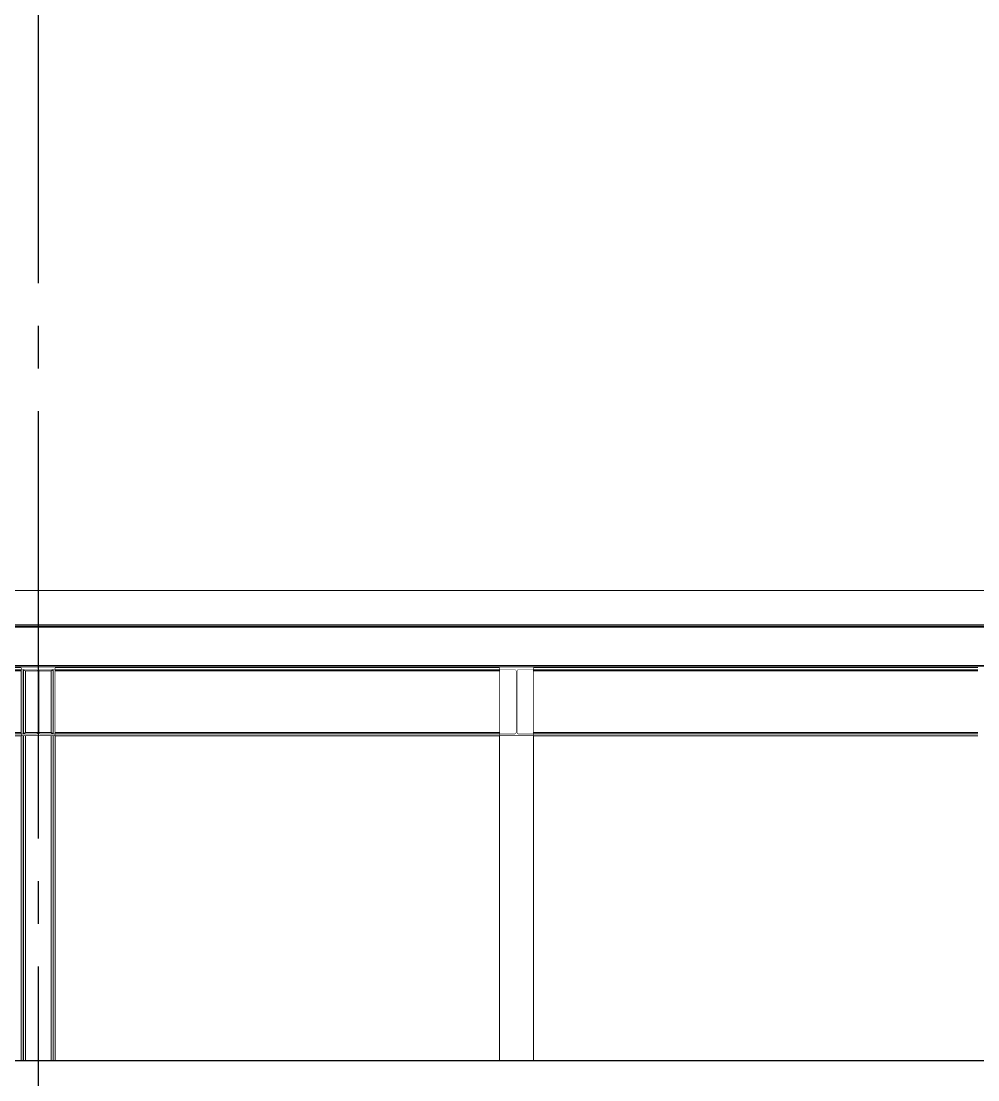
# Model space of a CAD drawing. Extents: x -3080 to 28500, y -1326 to 31609.
# Drawn here: x 16790 to 17350, y 27365 to 27984 of the extents above; entities that cross this region are included whole.
import ezdxf
from ezdxf.xclip import XClip

# ---------------------------------------------------------------- set-up
doc = ezdxf.new("R2010")
doc.units = 0
doc.header["$LTSCALE"] = 100
doc.header["$XCLIPFRAME"] = 2
doc.linetypes.add('188K-SM-07-F10-MECH-CR PIPE-Y2257103$0$X-S-FAB_SL ALL$0$COL-CEN-LIN', pattern=[3.25, 2.5, -0.25, 0.25, -0.25])
doc.linetypes.add('188K-SM-07-F10-MECH-CR PIPE-Y2257103$0$X-S-FAB_SL ALL$0$Wipeout_Contour', pattern=[1, 0, -1])
for name, color, linetype in [('0-xref', 8, 'Continuous'), ('188K-SM-07-F10-MECH-CR PIPE-Y2257103$0$X-S-FAB_SL ALL$0$ASP_1', 1, 'Continuous'), ('188K-SM-07-F10-MECH-CR PIPE-Y2257103$0$X-S-FAB_SL ALL$0$CCL', 15, '188K-SM-07-F10-MECH-CR PIPE-Y2257103$0$X-S-FAB_SL ALL$0$COL-CEN-LIN'), ('188K-SM-07-F10-MECH-CR PIPE-Y2257103$0$X-S-FAB_SL ALL$0$Hattch', 7, 'Continuous'), ('188K-SM-07-F10-MECH-CR PIPE-Y2257103$0$X-S-FAB_SL ALL$0$S-BEAM', 7, 'Continuous'), ('188K-SM-07-F10-MECH-CR PIPE-Y2257103$0$X-S-FAB_SL ALL$0$S-COL', 7, 'Continuous'), ('188K-SM-07-F10-MECH-CR PIPE-Y2257103$0$X-S-FAB_SL ALL$0$S-SLAB', 7, 'Continuous')]:
    doc.layers.add(name, color=color, linetype=linetype)

# ---------------------------------------------------------------- blocks, each defined once
blk = doc.blocks.new('188K-SM-07-F10-MECH-CR PIPE-Y2257103$0$X-S-FAB_SL ALL$0$剖面元素_242_3', base_point=(23061.26, -8263.06))
at = {"layer": '188K-SM-07-F10-MECH-CR PIPE-Y2257103$0$X-S-FAB_SL ALL$0$S-SLAB', "color": 15, "lineweight": 0}
for p, q in [((40656.26, -6943.06), (24906.26, -6943.06)), ((40656.26, -6963.06), (24906.26, -6963.06))]:
    blk.add_line(p, q, dxfattribs=at)
blk = doc.blocks.new('188K-SM-07-F10-MECH-CR PIPE-Y2257103$0$X-S-FAB_SL ALL$0$剖面元素_1316_3', base_point=(23061.26, -8263.06))
at = {"layer": '188K-SM-07-F10-MECH-CR PIPE-Y2257103$0$X-S-FAB_SL ALL$0$S-BEAM', "color": 2, "lineweight": 0}
for p, q in [((39851.26, -6988.06), (39851.26, -6989.36)), ((39871.26, -6988.06), (39851.26, -6988.06)), ((39871.26, -6988.06), (39871.26, -6989.36)), ((39851.26, -7026.76), (39851.26, -7028.06)), ((39871.26, -7028.06), (39851.26, -7028.06)), ((39871.26, -7026.76), (39871.26, -7028.06))]:
    blk.add_line(p, q, dxfattribs=at)
at = {"layer": '188K-SM-07-F10-MECH-CR PIPE-Y2257103$0$X-S-FAB_SL ALL$0$S-BEAM', "color": 2, "lineweight": 0, "flags": 128}
for points in [[(39860.69, -6989.54), (39860.26, -6989.36), (39851.26, -6989.36)], [(39860.69, -6989.54), (39860.86, -6989.96), (39860.86, -7026.16), (39860.69, -7026.59)], [(39861.84, -6989.54), (39861.66, -6989.96), (39861.66, -7026.16), (39861.84, -7026.59)], [(39871.26, -6989.36), (39862.26, -6989.36), (39861.84, -6989.54)], [(39860.69, -7026.59), (39860.26, -7026.76), (39851.26, -7026.76)], [(39861.84, -7026.59), (39862.26, -7026.76), (39871.26, -7026.76)]]:
    blk.add_lwpolyline(points, dxfattribs=at)
blk = doc.blocks.new('188K-SM-07-F10-MECH-CR PIPE-Y2257103$0$X-S-FAB_SL ALL$0$剖面元素_1317_3', base_point=(23061.26, -8263.06))
at = {"layer": '188K-SM-07-F10-MECH-CR PIPE-Y2257103$0$X-S-FAB_SL ALL$0$S-BEAM', "color": 2, "lineweight": 0}
for p, q in [((40131.26, -6988.06), (40131.26, -6989.36)), ((40151.26, -6988.06), (40131.26, -6988.06)), ((40151.26, -6988.06), (40151.26, -6989.36)), ((40131.26, -7026.76), (40131.26, -7028.06)), ((40151.26, -7028.06), (40131.26, -7028.06)), ((40151.26, -7026.76), (40151.26, -7028.06))]:
    blk.add_line(p, q, dxfattribs=at)
at = {"layer": '188K-SM-07-F10-MECH-CR PIPE-Y2257103$0$X-S-FAB_SL ALL$0$S-BEAM', "color": 2, "lineweight": 0, "flags": 128}
for points in [[(40140.69, -6989.54), (40140.26, -6989.36), (40131.26, -6989.36)], [(40140.69, -6989.54), (40140.86, -6989.96), (40140.86, -7026.16), (40140.69, -7026.59)], [(40141.84, -6989.54), (40141.66, -6989.96), (40141.66, -7026.16), (40141.84, -7026.59)], [(40151.26, -6989.36), (40142.26, -6989.36), (40141.84, -6989.54)], [(40140.69, -7026.59), (40140.26, -7026.76), (40131.26, -7026.76)], [(40141.84, -7026.59), (40142.26, -7026.76), (40151.26, -7026.76)]]:
    blk.add_lwpolyline(points, dxfattribs=at)
blk = doc.blocks.new('188K-SM-07-F10-MECH-CR PIPE-Y2257103$0$X-S-FAB_SL ALL$0$剖面元素_2105_3', base_point=(23061.26, -8263.06))
at = {"color": 254, "linetype": '188K-SM-07-F10-MECH-CR PIPE-Y2257103$0$X-S-FAB_SL ALL$0$Wipeout_Contour', "lineweight": 0, "ltscale": 161853.481446}
blk.add_wipeout([(39852.46, -6989.36), (39851.26, -6989.36), (39851.26, -7026.76), (39852.46, -7026.76)], dxfattribs=at).dxf.layer = '188K-SM-07-F10-MECH-CR PIPE-Y2257103$0$X-S-FAB_SL ALL$0$Hattch'
at = {"color": 254, "linetype": '188K-SM-07-F10-MECH-CR PIPE-Y2257103$0$X-S-FAB_SL ALL$0$Wipeout_Contour', "lineweight": 0, "ltscale": 162008.228143}
blk.add_wipeout([(39870.06, -7218.06), (39871.26, -7218.06), (39871.26, -7028.06), (39870.06, -7028.06)], dxfattribs=at).dxf.layer = '188K-SM-07-F10-MECH-CR PIPE-Y2257103$0$X-S-FAB_SL ALL$0$Hattch'
at = {"color": 254, "linetype": '188K-SM-07-F10-MECH-CR PIPE-Y2257103$0$X-S-FAB_SL ALL$0$Wipeout_Contour', "lineweight": 0, "ltscale": 161927.545504}
blk.add_wipeout([(39871.26, -6989.36), (39870.06, -6989.36), (39870.06, -7026.76), (39871.26, -7026.76)], dxfattribs=at).dxf.layer = '188K-SM-07-F10-MECH-CR PIPE-Y2257103$0$X-S-FAB_SL ALL$0$Hattch'
at = {"color": 254, "linetype": '188K-SM-07-F10-MECH-CR PIPE-Y2257103$0$X-S-FAB_SL ALL$0$Wipeout_Contour', "lineweight": 0, "ltscale": 161934.200976}
blk.add_wipeout([(39851.26, -7218.06), (39852.46, -7218.06), (39852.46, -7028.06), (39851.26, -7028.06)], dxfattribs=at).dxf.layer = '188K-SM-07-F10-MECH-CR PIPE-Y2257103$0$X-S-FAB_SL ALL$0$Hattch'
at = {"color": 254, "linetype": '188K-SM-07-F10-MECH-CR PIPE-Y2257103$0$X-S-FAB_SL ALL$0$Wipeout_Contour', "lineweight": 0, "ltscale": 162005.522648}
blk.add_wipeout([(39869.89, -7218.06), (39870.06, -7218.06), (39870.06, -7028.06), (39869.89, -7028.06)], dxfattribs=at).dxf.layer = '188K-SM-07-F10-MECH-CR PIPE-Y2257103$0$X-S-FAB_SL ALL$0$Hattch'
at = {"color": 254, "linetype": '188K-SM-07-F10-MECH-CR PIPE-Y2257103$0$X-S-FAB_SL ALL$0$Wipeout_Contour', "lineweight": 0, "ltscale": 161924.838661}
blk.add_wipeout([(39870.06, -6989.36), (39869.89, -6989.36), (39869.89, -7026.76), (39870.06, -7026.76)], dxfattribs=at).dxf.layer = '188K-SM-07-F10-MECH-CR PIPE-Y2257103$0$X-S-FAB_SL ALL$0$Hattch'
at = {"color": 254, "linetype": '188K-SM-07-F10-MECH-CR PIPE-Y2257103$0$X-S-FAB_SL ALL$0$Wipeout_Contour', "lineweight": 0, "ltscale": 323847.222081}
blk.add_wipeout([(39869.41, -7026.58), (39869.42, -7026.59), (39869.84, -7026.76), (39869.89, -7026.76), (39869.89, -6989.36), (39869.84, -6989.36), (39869.42, -6989.54), (39869.41, -6989.54)], dxfattribs=at).dxf.layer = '188K-SM-07-F10-MECH-CR PIPE-Y2257103$0$X-S-FAB_SL ALL$0$Hattch'
at = {"color": 254, "linetype": '188K-SM-07-F10-MECH-CR PIPE-Y2257103$0$X-S-FAB_SL ALL$0$Wipeout_Contour', "lineweight": 0, "ltscale": 162004.242918}
blk.add_wipeout([(39869.41, -7218.06), (39869.89, -7218.06), (39869.89, -7028.06), (39869.41, -7028.06)], dxfattribs=at).dxf.layer = '188K-SM-07-F10-MECH-CR PIPE-Y2257103$0$X-S-FAB_SL ALL$0$Hattch'
at = {"color": 254, "linetype": '188K-SM-07-F10-MECH-CR PIPE-Y2257103$0$X-S-FAB_SL ALL$0$Wipeout_Contour', "lineweight": 0, "ltscale": 161921.339931}
blk.add_wipeout([(39868.76, -7026.16), (39869.41, -7026.58), (39869.41, -6989.54), (39868.76, -6989.96)], dxfattribs=at).dxf.layer = '188K-SM-07-F10-MECH-CR PIPE-Y2257103$0$X-S-FAB_SL ALL$0$Hattch'
at = {"color": 254, "linetype": '188K-SM-07-F10-MECH-CR PIPE-Y2257103$0$X-S-FAB_SL ALL$0$Wipeout_Contour', "lineweight": 0, "ltscale": 162002.026353}
blk.add_wipeout([(39868.76, -7218.06), (39869.41, -7218.06), (39869.41, -7028.06), (39868.76, -7028.06)], dxfattribs=at).dxf.layer = '188K-SM-07-F10-MECH-CR PIPE-Y2257103$0$X-S-FAB_SL ALL$0$Hattch'
at = {"color": 254, "linetype": '188K-SM-07-F10-MECH-CR PIPE-Y2257103$0$X-S-FAB_SL ALL$0$Wipeout_Contour', "lineweight": 0, "ltscale": 161971.214561}
blk.add_wipeout([(39853.76, -7028.06), (39853.76, -7218.06), (39868.76, -7218.06), (39868.76, -7028.06)], dxfattribs=at).dxf.layer = '188K-SM-07-F10-MECH-CR PIPE-Y2257103$0$X-S-FAB_SL ALL$0$Hattch'
at = {"color": 254, "linetype": '188K-SM-07-F10-MECH-CR PIPE-Y2257103$0$X-S-FAB_SL ALL$0$Wipeout_Contour', "lineweight": 0, "ltscale": 161874.951015}
blk.add_wipeout([(39853.76, -6989.96), (39853.76, -7026.16), (39860.86, -7026.16), (39860.86, -6989.96)], dxfattribs=at).dxf.layer = '188K-SM-07-F10-MECH-CR PIPE-Y2257103$0$X-S-FAB_SL ALL$0$Hattch'
at = {"color": 254, "linetype": '188K-SM-07-F10-MECH-CR PIPE-Y2257103$0$X-S-FAB_SL ALL$0$Wipeout_Contour', "lineweight": 0, "ltscale": 161859.685543}
blk.add_wipeout([(39853.11, -7026.58), (39853.76, -7026.16), (39853.76, -6989.96), (39853.11, -6989.54)], dxfattribs=at).dxf.layer = '188K-SM-07-F10-MECH-CR PIPE-Y2257103$0$X-S-FAB_SL ALL$0$Hattch'
at = {"color": 254, "linetype": '188K-SM-07-F10-MECH-CR PIPE-Y2257103$0$X-S-FAB_SL ALL$0$Wipeout_Contour', "lineweight": 0, "ltscale": 161906.073676}
blk.add_wipeout([(39861.66, -6989.96), (39861.66, -7026.16), (39868.76, -7026.16), (39868.76, -6989.96)], dxfattribs=at).dxf.layer = '188K-SM-07-F10-MECH-CR PIPE-Y2257103$0$X-S-FAB_SL ALL$0$Hattch'
at = {"layer": '188K-SM-07-F10-MECH-CR PIPE-Y2257103$0$X-S-FAB_SL ALL$0$S-COL', "color": 8, "lineweight": 0}
for p, q in [((39868.76, -7026.16), (39868.76, -6989.96)), ((39870.06, -7026.76), (39870.06, -6989.36)), ((39871.26, -7026.76), (39871.26, -6989.36)), ((39868.76, -7218.06), (39868.76, -7028.06)), ((39870.06, -7218.06), (39870.06, -7028.06)), ((39871.26, -7218.06), (39871.26, -7028.06))]:
    blk.add_line(p, q, dxfattribs=at)
at = {"color": 254, "linetype": '188K-SM-07-F10-MECH-CR PIPE-Y2257103$0$X-S-FAB_SL ALL$0$Wipeout_Contour', "lineweight": 0, "ltscale": 161940.40267}
blk.add_wipeout([(39853.11, -7218.06), (39853.76, -7218.06), (39853.76, -7028.06), (39853.11, -7028.06)], dxfattribs=at).dxf.layer = '188K-SM-07-F10-MECH-CR PIPE-Y2257103$0$X-S-FAB_SL ALL$0$Hattch'
at = {"color": 254, "linetype": '188K-SM-07-F10-MECH-CR PIPE-Y2257103$0$X-S-FAB_SL ALL$0$Wipeout_Contour', "lineweight": 0, "ltscale": 161938.186139}
blk.add_wipeout([(39852.64, -7218.06), (39853.11, -7218.06), (39853.11, -7028.06), (39852.64, -7028.06)], dxfattribs=at).dxf.layer = '188K-SM-07-F10-MECH-CR PIPE-Y2257103$0$X-S-FAB_SL ALL$0$Hattch'
at = {"color": 254, "linetype": '188K-SM-07-F10-MECH-CR PIPE-Y2257103$0$X-S-FAB_SL ALL$0$Wipeout_Contour', "lineweight": 0, "ltscale": 323714.832515}
blk.add_wipeout([(39852.64, -6989.36), (39852.64, -7026.76), (39852.69, -7026.76), (39853.11, -7026.59), (39853.11, -7026.58), (39853.11, -6989.54), (39853.11, -6989.54), (39852.69, -6989.36)], dxfattribs=at).dxf.layer = '188K-SM-07-F10-MECH-CR PIPE-Y2257103$0$X-S-FAB_SL ALL$0$Hattch'
at = {"color": 254, "linetype": '188K-SM-07-F10-MECH-CR PIPE-Y2257103$0$X-S-FAB_SL ALL$0$Wipeout_Contour', "lineweight": 0, "ltscale": 161856.188243}
blk.add_wipeout([(39852.46, -6989.36), (39852.46, -7026.76), (39852.64, -7026.76), (39852.64, -6989.36)], dxfattribs=at).dxf.layer = '188K-SM-07-F10-MECH-CR PIPE-Y2257103$0$X-S-FAB_SL ALL$0$Hattch'
at = {"color": 254, "linetype": '188K-SM-07-F10-MECH-CR PIPE-Y2257103$0$X-S-FAB_SL ALL$0$Wipeout_Contour', "lineweight": 0, "ltscale": 161936.906423}
blk.add_wipeout([(39852.46, -7218.06), (39852.64, -7218.06), (39852.64, -7028.06), (39852.46, -7028.06)], dxfattribs=at).dxf.layer = '188K-SM-07-F10-MECH-CR PIPE-Y2257103$0$X-S-FAB_SL ALL$0$Hattch'
at = {"layer": '188K-SM-07-F10-MECH-CR PIPE-Y2257103$0$X-S-FAB_SL ALL$0$S-COL', "color": 8, "lineweight": 0}
for p, q in [((39851.26, -7026.76), (39851.26, -6989.36)), ((39852.46, -7026.76), (39852.46, -6989.36)), ((39853.76, -7026.16), (39853.76, -6989.96)), ((39851.26, -7218.06), (39851.26, -7028.06)), ((39852.46, -7218.06), (39852.46, -7028.06)), ((39853.76, -7218.06), (39853.76, -7028.06))]:
    blk.add_line(p, q, dxfattribs=at)
blk = doc.blocks.new('188K-SM-07-F10-MECH-CR PIPE-Y2257103$0$X-S-FAB_SL ALL$0$剖面元素_2106_3', base_point=(23061.26, -8263.06))
at = {"color": 254, "linetype": '188K-SM-07-F10-MECH-CR PIPE-Y2257103$0$X-S-FAB_SL ALL$0$Wipeout_Contour', "lineweight": 0, "ltscale": 325962.015398}
blk.add_wipeout([(40140.26, -6989.36), (40131.26, -6989.36), (40131.26, -7026.76), (40140.26, -7026.76), (40140.69, -7026.59), (40140.86, -7026.16), (40140.86, -6989.96), (40140.69, -6989.54)], dxfattribs=at).dxf.layer = '188K-SM-07-F10-MECH-CR PIPE-Y2257103$0$X-S-FAB_SL ALL$0$Hattch'
at = {"color": 254, "linetype": '188K-SM-07-F10-MECH-CR PIPE-Y2257103$0$X-S-FAB_SL ALL$0$Wipeout_Contour', "lineweight": 0, "ltscale": 163073.865956}
blk.add_wipeout([(40151.26, -7028.06), (40131.26, -7028.06), (40131.26, -7218.06), (40151.26, -7218.06)], dxfattribs=at).dxf.layer = '188K-SM-07-F10-MECH-CR PIPE-Y2257103$0$X-S-FAB_SL ALL$0$Hattch'
at = {"layer": '188K-SM-07-F10-MECH-CR PIPE-Y2257103$0$X-S-FAB_SL ALL$0$S-COL', "color": 8, "lineweight": 0}
for p, q in [((40131.26, -7026.76), (40131.26, -6989.36)), ((40131.26, -7218.06), (40131.26, -7028.06))]:
    blk.add_line(p, q, dxfattribs=at)
at = {"color": 254, "linetype": '188K-SM-07-F10-MECH-CR PIPE-Y2257103$0$X-S-FAB_SL ALL$0$Wipeout_Contour', "lineweight": 0, "ltscale": 326012.826561}
blk.add_wipeout([(40141.84, -6989.54), (40141.66, -6989.96), (40141.66, -7026.16), (40141.84, -7026.59), (40142.26, -7026.76), (40151.26, -7026.76), (40151.26, -6989.36), (40142.26, -6989.36)], dxfattribs=at).dxf.layer = '188K-SM-07-F10-MECH-CR PIPE-Y2257103$0$X-S-FAB_SL ALL$0$Hattch'
at = {"layer": '188K-SM-07-F10-MECH-CR PIPE-Y2257103$0$X-S-FAB_SL ALL$0$S-COL', "color": 8, "lineweight": 0}
for p, q in [((40151.26, -7026.76), (40151.26, -6989.36)), ((40151.26, -7218.06), (40151.26, -7028.06))]:
    blk.add_line(p, q, dxfattribs=at)
blk = doc.blocks.new('188K-SM-07-F10-MECH-CR PIPE-Y2257103$0$X-S-FAB_SL ALL$0$剖面元素_2189_3', base_point=(23061.26, -8263.06))
at = {"color": 254, "linetype": '188K-SM-07-F10-MECH-CR PIPE-Y2257103$0$X-S-FAB_SL ALL$0$Wipeout_Contour', "lineweight": 0, "ltscale": 168576.746401}
blk.add_wipeout([(38161.26, -6987.26), (38161.26, -6988.06), (44952.76, -6988.06), (44952.76, -6987.26)], dxfattribs=at).dxf.layer = '188K-SM-07-F10-MECH-CR PIPE-Y2257103$0$X-S-FAB_SL ALL$0$Hattch'
at = {"color": 254, "linetype": '188K-SM-07-F10-MECH-CR PIPE-Y2257103$0$X-S-FAB_SL ALL$0$Wipeout_Contour', "lineweight": 0, "ltscale": 168576.450104}
blk.add_wipeout([(38161.26, -6987.18), (38161.26, -6987.26), (44952.76, -6987.26), (44952.76, -6987.18)], dxfattribs=at).dxf.layer = '188K-SM-07-F10-MECH-CR PIPE-Y2257103$0$X-S-FAB_SL ALL$0$Hattch'
at = {"color": 254, "linetype": '188K-SM-07-F10-MECH-CR PIPE-Y2257103$0$X-S-FAB_SL ALL$0$Wipeout_Contour', "lineweight": 0, "ltscale": 168576.349998}
blk.add_wipeout([(38161.26, -6986.96), (38161.26, -6987.18), (44952.76, -6987.18), (44952.76, -6986.96)], dxfattribs=at).dxf.layer = '188K-SM-07-F10-MECH-CR PIPE-Y2257103$0$X-S-FAB_SL ALL$0$Hattch'
at = {"color": 254, "linetype": '188K-SM-07-F10-MECH-CR PIPE-Y2257103$0$X-S-FAB_SL ALL$0$Wipeout_Contour', "lineweight": 0, "ltscale": 168568.749907}
blk.add_wipeout([(38161.26, -6964.36), (38161.26, -6986.96), (44952.76, -6986.96), (44952.76, -6964.36)], dxfattribs=at).dxf.layer = '188K-SM-07-F10-MECH-CR PIPE-Y2257103$0$X-S-FAB_SL ALL$0$Hattch'
at = {"layer": '188K-SM-07-F10-MECH-CR PIPE-Y2257103$0$X-S-FAB_SL ALL$0$S-BEAM', "color": 8, "lineweight": 0}
for p, q in [((38161.26, -6986.96), (44952.76, -6986.96)), ((38161.26, -6987.26), (44952.76, -6987.26)), ((39591.26, -6988.06), (39851.26, -6988.06)), ((39871.26, -6988.06), (40131.26, -6988.06)), ((40151.26, -6988.06), (40411.26, -6988.06))]:
    blk.add_line(p, q, dxfattribs=at)
at = {"color": 254, "linetype": '188K-SM-07-F10-MECH-CR PIPE-Y2257103$0$X-S-FAB_SL ALL$0$Wipeout_Contour', "lineweight": 0, "ltscale": 168561.149864}
blk.add_wipeout([(38161.26, -6964.15), (38161.26, -6964.36), (44952.76, -6964.36), (44952.76, -6964.15)], dxfattribs=at).dxf.layer = '188K-SM-07-F10-MECH-CR PIPE-Y2257103$0$X-S-FAB_SL ALL$0$Hattch'
at = {"color": 254, "linetype": '188K-SM-07-F10-MECH-CR PIPE-Y2257103$0$X-S-FAB_SL ALL$0$Wipeout_Contour', "lineweight": 0, "ltscale": 168561.050075}
blk.add_wipeout([(38161.26, -6964.06), (38161.26, -6964.15), (44952.76, -6964.15), (44952.76, -6964.06)], dxfattribs=at).dxf.layer = '188K-SM-07-F10-MECH-CR PIPE-Y2257103$0$X-S-FAB_SL ALL$0$Hattch'
at = {"color": 254, "linetype": '188K-SM-07-F10-MECH-CR PIPE-Y2257103$0$X-S-FAB_SL ALL$0$Wipeout_Contour', "lineweight": 0, "ltscale": 168560.754769}
blk.add_wipeout([(38161.26, -6963.26), (38161.26, -6964.06), (44952.76, -6964.06), (44952.76, -6963.26)], dxfattribs=at).dxf.layer = '188K-SM-07-F10-MECH-CR PIPE-Y2257103$0$X-S-FAB_SL ALL$0$Hattch'
at = {"layer": '188K-SM-07-F10-MECH-CR PIPE-Y2257103$0$X-S-FAB_SL ALL$0$S-BEAM', "color": 8, "lineweight": 0}
for p, q in [((38161.26, -6963.26), (44952.76, -6963.26)), ((38161.26, -6964.06), (44952.76, -6964.06)), ((38161.26, -6964.36), (44952.76, -6964.36))]:
    blk.add_line(p, q, dxfattribs=at)
blk = doc.blocks.new('188K-SM-07-F10-MECH-CR PIPE-Y2257103$0$X-S-FAB_SL ALL$0$A$C2e9ab586')
at = {"layer": '188K-SM-07-F10-MECH-CR PIPE-Y2257103$0$X-S-FAB_SL ALL$0$S-BEAM', "lineweight": 0}
for name in ['188K-SM-07-F10-MECH-CR PIPE-Y2257103$0$X-S-FAB_SL ALL$0$剖面元素_1316_3', '188K-SM-07-F10-MECH-CR PIPE-Y2257103$0$X-S-FAB_SL ALL$0$剖面元素_1317_3']:
    blk.add_blockref(name, (-28106.39, 285), dxfattribs=at)
at = {"layer": '188K-SM-07-F10-MECH-CR PIPE-Y2257103$0$X-S-FAB_SL ALL$0$S-SLAB', "lineweight": 0}
blk.add_blockref('188K-SM-07-F10-MECH-CR PIPE-Y2257103$0$X-S-FAB_SL ALL$0$剖面元素_242_3', (-28106.39, 285), dxfattribs=at)
at = {"layer": '188K-SM-07-F10-MECH-CR PIPE-Y2257103$0$X-S-FAB_SL ALL$0$S-COL', "lineweight": 0}
for name in ['188K-SM-07-F10-MECH-CR PIPE-Y2257103$0$X-S-FAB_SL ALL$0$剖面元素_2105_3', '188K-SM-07-F10-MECH-CR PIPE-Y2257103$0$X-S-FAB_SL ALL$0$剖面元素_2106_3']:
    blk.add_blockref(name, (-28106.39, 285), dxfattribs=at)
at = {"color": 254, "linetype": '188K-SM-07-F10-MECH-CR PIPE-Y2257103$0$X-S-FAB_SL ALL$0$Wipeout_Contour', "lineweight": 0, "ltscale": 161325.580889}
blk.add_wipeout([(-11576.39, 1558.7), (-11316.39, 1558.7), (-11316.39, 1560), (-11576.39, 1560)], dxfattribs=at).dxf.layer = '188K-SM-07-F10-MECH-CR PIPE-Y2257103$0$X-S-FAB_SL ALL$0$Hattch'
at = {"color": 254, "linetype": '188K-SM-07-F10-MECH-CR PIPE-Y2257103$0$X-S-FAB_SL ALL$0$Wipeout_Contour', "lineweight": 0, "ltscale": 163532.154246}
blk.add_wipeout([(-11016.39, 1558.7), (-10756.39, 1558.7), (-10756.39, 1560), (-11016.39, 1560)], dxfattribs=at).dxf.layer = '188K-SM-07-F10-MECH-CR PIPE-Y2257103$0$X-S-FAB_SL ALL$0$Hattch'
at = {"color": 254, "linetype": '188K-SM-07-F10-MECH-CR PIPE-Y2257103$0$X-S-FAB_SL ALL$0$Wipeout_Contour', "lineweight": 0, "ltscale": 161352.47728}
blk.add_wipeout([(-11576.39, 1521.3), (-11576.39, 1520), (-11316.39, 1520), (-11316.39, 1521.3)], dxfattribs=at).dxf.layer = '188K-SM-07-F10-MECH-CR PIPE-Y2257103$0$X-S-FAB_SL ALL$0$Hattch'
at = {"color": 254, "linetype": '188K-SM-07-F10-MECH-CR PIPE-Y2257103$0$X-S-FAB_SL ALL$0$Wipeout_Contour', "lineweight": 0, "ltscale": 161859.593831}
blk.add_wipeout([(-11307.39, 1558.7), (-11314.96, 1558.7), (-11314.54, 1558.52), (-11306.96, 1558.52)], dxfattribs=at).dxf.layer = '188K-SM-07-F10-MECH-CR PIPE-Y2257103$0$X-S-FAB_SL ALL$0$Hattch'
at = {"color": 254, "linetype": '188K-SM-07-F10-MECH-CR PIPE-Y2257103$0$X-S-FAB_SL ALL$0$Wipeout_Contour', "lineweight": 0, "ltscale": 163532.65879}
blk.add_wipeout([(-11016.39, 1558.7), (-11016.39, 1558.52), (-10756.39, 1558.52), (-10756.39, 1558.7)], dxfattribs=at).dxf.layer = '188K-SM-07-F10-MECH-CR PIPE-Y2257103$0$X-S-FAB_SL ALL$0$Hattch'
at = {"color": 254, "linetype": '188K-SM-07-F10-MECH-CR PIPE-Y2257103$0$X-S-FAB_SL ALL$0$Wipeout_Contour', "lineweight": 0, "ltscale": 161885.379068}
blk.add_wipeout([(-11314.96, 1521.3), (-11307.39, 1521.3), (-11306.96, 1521.48), (-11314.54, 1521.48)], dxfattribs=at).dxf.layer = '188K-SM-07-F10-MECH-CR PIPE-Y2257103$0$X-S-FAB_SL ALL$0$Hattch'
at = {"layer": '188K-SM-07-F10-MECH-CR PIPE-Y2257103$0$X-S-FAB_SL ALL$0$S-BEAM', "color": 8, "lineweight": 0}
for p, q in [((-11316.39, 1521.9), (-11576.39, 1521.9)), ((-11316.39, 1521.3), (-11576.39, 1521.3)), ((-11316.39, 1520), (-11576.39, 1520)), ((-11314.54, 1521.48), (-11314.96, 1521.3)), ((-11313.89, 1521.9), (-11314.54, 1521.48))]:
    blk.add_line(p, q, dxfattribs=at)
at = {"color": 254, "linetype": '188K-SM-07-F10-MECH-CR PIPE-Y2257103$0$X-S-FAB_SL ALL$0$Wipeout_Contour', "lineweight": 0, "ltscale": 161895.650018}
blk.add_wipeout([(-11305.81, 1558.52), (-11298.23, 1558.52), (-11297.81, 1558.7), (-11305.39, 1558.7)], dxfattribs=at).dxf.layer = '188K-SM-07-F10-MECH-CR PIPE-Y2257103$0$X-S-FAB_SL ALL$0$Hattch'
at = {"color": 254, "linetype": '188K-SM-07-F10-MECH-CR PIPE-Y2257103$0$X-S-FAB_SL ALL$0$Wipeout_Contour', "lineweight": 0, "ltscale": 163532.863954}
blk.add_wipeout([(-10756.39, 1558.52), (-11016.39, 1558.52), (-11016.39, 1558.1), (-10756.39, 1558.1)], dxfattribs=at).dxf.layer = '188K-SM-07-F10-MECH-CR PIPE-Y2257103$0$X-S-FAB_SL ALL$0$Hattch'
at = {"color": 254, "linetype": '188K-SM-07-F10-MECH-CR PIPE-Y2257103$0$X-S-FAB_SL ALL$0$Wipeout_Contour', "lineweight": 0, "ltscale": 161921.429513}
blk.add_wipeout([(-11298.23, 1521.48), (-11305.81, 1521.48), (-11305.39, 1521.3), (-11297.81, 1521.3)], dxfattribs=at).dxf.layer = '188K-SM-07-F10-MECH-CR PIPE-Y2257103$0$X-S-FAB_SL ALL$0$Hattch'
at = {"color": 254, "linetype": '188K-SM-07-F10-MECH-CR PIPE-Y2257103$0$X-S-FAB_SL ALL$0$Wipeout_Contour', "lineweight": 0, "ltscale": 202371.138813}
blk.add_wipeout([(-11305.81, 1558.52), (-11305.99, 1558.1), (-11298.89, 1558.1), (-11298.24, 1558.52), (-11298.23, 1558.52)], dxfattribs=at).dxf.layer = '188K-SM-07-F10-MECH-CR PIPE-Y2257103$0$X-S-FAB_SL ALL$0$Hattch'
at = {"color": 254, "linetype": '188K-SM-07-F10-MECH-CR PIPE-Y2257103$0$X-S-FAB_SL ALL$0$Wipeout_Contour', "lineweight": 0, "ltscale": 163545.418911}
blk.add_wipeout([(-10756.39, 1558.1), (-11016.39, 1558.1), (-11016.39, 1521.9), (-10756.39, 1521.9)], dxfattribs=at).dxf.layer = '188K-SM-07-F10-MECH-CR PIPE-Y2257103$0$X-S-FAB_SL ALL$0$Hattch'
at = {"color": 254, "linetype": '188K-SM-07-F10-MECH-CR PIPE-Y2257103$0$X-S-FAB_SL ALL$0$Wipeout_Contour', "lineweight": 0, "ltscale": 202403.085716}
blk.add_wipeout([(-11298.89, 1521.9), (-11305.99, 1521.9), (-11305.81, 1521.48), (-11298.23, 1521.48), (-11298.24, 1521.48)], dxfattribs=at).dxf.layer = '188K-SM-07-F10-MECH-CR PIPE-Y2257103$0$X-S-FAB_SL ALL$0$Hattch'
at = {"layer": '188K-SM-07-F10-MECH-CR PIPE-Y2257103$0$X-S-FAB_SL ALL$0$S-BEAM', "color": 8, "lineweight": 0}
for p, q in [((-10756.39, 1558.7), (-11016.39, 1558.7)), ((-10756.39, 1558.1), (-11016.39, 1558.1)), ((-11306.79, 1521.9), (-11313.89, 1521.9))]:
    blk.add_line(p, q, dxfattribs=at)
at = {"color": 254, "linetype": '188K-SM-07-F10-MECH-CR PIPE-Y2257103$0$X-S-FAB_SL ALL$0$Wipeout_Contour', "lineweight": 0, "ltscale": 202323.192534}
blk.add_wipeout([(-11314.54, 1558.52), (-11314.54, 1558.52), (-11313.89, 1558.1), (-11306.79, 1558.1), (-11306.96, 1558.52)], dxfattribs=at).dxf.layer = '188K-SM-07-F10-MECH-CR PIPE-Y2257103$0$X-S-FAB_SL ALL$0$Hattch'
at = {"color": 254, "linetype": '188K-SM-07-F10-MECH-CR PIPE-Y2257103$0$X-S-FAB_SL ALL$0$Wipeout_Contour', "lineweight": 0, "ltscale": 162428.75318}
blk.add_wipeout([(-11296.39, 1558.7), (-11036.39, 1558.7), (-11036.39, 1560), (-11296.39, 1560)], dxfattribs=at).dxf.layer = '188K-SM-07-F10-MECH-CR PIPE-Y2257103$0$X-S-FAB_SL ALL$0$Hattch'
at = {"color": 254, "linetype": '188K-SM-07-F10-MECH-CR PIPE-Y2257103$0$X-S-FAB_SL ALL$0$Wipeout_Contour', "lineweight": 0, "ltscale": 162455.466925}
blk.add_wipeout([(-11296.39, 1520), (-11036.39, 1520), (-11036.39, 1521.3), (-11296.39, 1521.3)], dxfattribs=at).dxf.layer = '188K-SM-07-F10-MECH-CR PIPE-Y2257103$0$X-S-FAB_SL ALL$0$Hattch'
at = {"color": 254, "linetype": '188K-SM-07-F10-MECH-CR PIPE-Y2257103$0$X-S-FAB_SL ALL$0$Wipeout_Contour', "lineweight": 0, "ltscale": 163557.974311}
blk.add_wipeout([(-11016.39, 1521.48), (-10756.39, 1521.48), (-10756.39, 1521.9), (-11016.39, 1521.9)], dxfattribs=at).dxf.layer = '188K-SM-07-F10-MECH-CR PIPE-Y2257103$0$X-S-FAB_SL ALL$0$Hattch'
at = {"layer": '188K-SM-07-F10-MECH-CR PIPE-Y2257103$0$X-S-FAB_SL ALL$0$S-BEAM', "color": 8, "lineweight": 0}
for p, q in [((-11316.39, 1558.7), (-11576.39, 1558.7)), ((-11316.39, 1558.1), (-11576.39, 1558.1)), ((-11314.54, 1558.52), (-11314.96, 1558.7)), ((-11314.54, 1558.52), (-11313.89, 1558.1)), ((-11313.89, 1558.1), (-11306.79, 1558.1))]:
    blk.add_line(p, q, dxfattribs=at)
at = {"color": 254, "linetype": '188K-SM-07-F10-MECH-CR PIPE-Y2257103$0$X-S-FAB_SL ALL$0$Wipeout_Contour', "lineweight": 0, "ltscale": 162454.956226}
blk.add_wipeout([(-11296.39, 1521.48), (-11296.39, 1521.3), (-11036.39, 1521.3), (-11036.39, 1521.48)], dxfattribs=at).dxf.layer = '188K-SM-07-F10-MECH-CR PIPE-Y2257103$0$X-S-FAB_SL ALL$0$Hattch'
at = {"color": 254, "linetype": '188K-SM-07-F10-MECH-CR PIPE-Y2257103$0$X-S-FAB_SL ALL$0$Wipeout_Contour', "lineweight": 0, "ltscale": 163558.180521}
blk.add_wipeout([(-11016.39, 1521.48), (-11016.39, 1521.3), (-10756.39, 1521.3), (-10756.39, 1521.48)], dxfattribs=at).dxf.layer = '188K-SM-07-F10-MECH-CR PIPE-Y2257103$0$X-S-FAB_SL ALL$0$Hattch'
at = {"color": 254, "linetype": '188K-SM-07-F10-MECH-CR PIPE-Y2257103$0$X-S-FAB_SL ALL$0$Wipeout_Contour', "lineweight": 0, "ltscale": 162454.748614}
blk.add_wipeout([(-11296.39, 1521.9), (-11296.39, 1521.48), (-11036.39, 1521.48), (-11036.39, 1521.9)], dxfattribs=at).dxf.layer = '188K-SM-07-F10-MECH-CR PIPE-Y2257103$0$X-S-FAB_SL ALL$0$Hattch'
at = {"color": 254, "linetype": '188K-SM-07-F10-MECH-CR PIPE-Y2257103$0$X-S-FAB_SL ALL$0$Wipeout_Contour', "lineweight": 0, "ltscale": 163558.687771}
blk.add_wipeout([(-11016.39, 1520), (-10756.39, 1520), (-10756.39, 1521.3), (-11016.39, 1521.3)], dxfattribs=at).dxf.layer = '188K-SM-07-F10-MECH-CR PIPE-Y2257103$0$X-S-FAB_SL ALL$0$Hattch'
at = {"layer": '188K-SM-07-F10-MECH-CR PIPE-Y2257103$0$X-S-FAB_SL ALL$0$S-BEAM', "color": 8, "lineweight": 0}
for p, q in [((-10756.39, 1521.9), (-11016.39, 1521.9)), ((-10756.39, 1521.3), (-11016.39, 1521.3)), ((-10756.39, 1520), (-11016.39, 1520))]:
    blk.add_line(p, q, dxfattribs=at)
at = {"color": 254, "linetype": '188K-SM-07-F10-MECH-CR PIPE-Y2257103$0$X-S-FAB_SL ALL$0$Wipeout_Contour', "lineweight": 0, "ltscale": 162442.107939}
blk.add_wipeout([(-11296.39, 1558.1), (-11296.39, 1521.9), (-11036.39, 1521.9), (-11036.39, 1558.1)], dxfattribs=at).dxf.layer = '188K-SM-07-F10-MECH-CR PIPE-Y2257103$0$X-S-FAB_SL ALL$0$Hattch'
at = {"layer": '188K-SM-07-F10-MECH-CR PIPE-Y2257103$0$X-S-FAB_SL ALL$0$S-BEAM', "color": 8, "lineweight": 0}
for p, q in [((-11298.89, 1521.9), (-11305.99, 1521.9)), ((-11298.24, 1521.48), (-11298.89, 1521.9)), ((-11297.81, 1521.3), (-11298.23, 1521.48)), ((-11036.39, 1521.9), (-11296.39, 1521.9)), ((-11036.39, 1521.3), (-11296.39, 1521.3)), ((-11036.39, 1520), (-11296.39, 1520))]:
    blk.add_line(p, q, dxfattribs=at)
at = {"color": 254, "linetype": '188K-SM-07-F10-MECH-CR PIPE-Y2257103$0$X-S-FAB_SL ALL$0$Wipeout_Contour', "lineweight": 0, "ltscale": 162429.467704}
blk.add_wipeout([(-11296.39, 1558.52), (-11296.39, 1558.1), (-11036.39, 1558.1), (-11036.39, 1558.52)], dxfattribs=at).dxf.layer = '188K-SM-07-F10-MECH-CR PIPE-Y2257103$0$X-S-FAB_SL ALL$0$Hattch'
at = {"color": 254, "linetype": '188K-SM-07-F10-MECH-CR PIPE-Y2257103$0$X-S-FAB_SL ALL$0$Wipeout_Contour', "lineweight": 0, "ltscale": 162429.261147}
blk.add_wipeout([(-11296.39, 1558.7), (-11296.39, 1558.52), (-11036.39, 1558.52), (-11036.39, 1558.7)], dxfattribs=at).dxf.layer = '188K-SM-07-F10-MECH-CR PIPE-Y2257103$0$X-S-FAB_SL ALL$0$Hattch'
at = {"layer": '188K-SM-07-F10-MECH-CR PIPE-Y2257103$0$X-S-FAB_SL ALL$0$S-BEAM', "color": 8, "lineweight": 0}
for p, q in [((-11305.99, 1558.1), (-11298.89, 1558.1)), ((-11298.89, 1558.1), (-11298.24, 1558.52)), ((-11297.81, 1558.7), (-11298.23, 1558.52)), ((-11036.39, 1558.7), (-11296.39, 1558.7)), ((-11036.39, 1558.1), (-11296.39, 1558.1))]:
    blk.add_line(p, q, dxfattribs=at)
at = {"layer": '188K-SM-07-F10-MECH-CR PIPE-Y2257103$0$X-S-FAB_SL ALL$0$S-BEAM', "lineweight": 0}
blk.add_blockref('188K-SM-07-F10-MECH-CR PIPE-Y2257103$0$X-S-FAB_SL ALL$0$剖面元素_2189_3', (-28106.39, 285), dxfattribs=at)
blk = doc.blocks.new('188K-SM-07-F10-MECH-CR PIPE-Y2257103$0$X-S-FAB_SL ALL$0$A$Ceb448ab1')
at = {"layer": '188K-SM-07-F10-MECH-CR PIPE-Y2257103$0$X-S-FAB_SL ALL$0$CCL'}
blk.add_line((16800, 3600), (16800, 0), dxfattribs=at)
blk = doc.blocks.new('188K-SM-07-F10-MECH-CR PIPE-Y2257103$0$X-S-FAB_SL ALL')
at = {"layer": '188K-SM-07-F10-MECH-CR PIPE-Y2257103$0$X-S-FAB_SL ALL$0$ASP_1'}
blk.add_blockref('188K-SM-07-F10-MECH-CR PIPE-Y2257103$0$X-S-FAB_SL ALL$0$A$C2e9ab586', (23632.864, -73288.977), dxfattribs=at)
blk.add_line((-2728.521, -71958.977), (19076.479, -71958.977), dxfattribs=at)
at = {"layer": '188K-SM-07-F10-MECH-CR PIPE-Y2257103$0$X-S-FAB_SL ALL$0$CCL'}
blk.add_blockref('188K-SM-07-F10-MECH-CR PIPE-Y2257103$0$X-S-FAB_SL ALL$0$A$Ceb448ab1', (-4473.521, -73553.977), dxfattribs=at)
blk = doc.blocks.new('188K-SM-07-F10-MECH-CR PIPE-Y2257103')
ref = blk.add_blockref('188K-SM-07-F10-MECH-CR PIPE-Y2257103$0$X-S-FAB_SL ALL', (4473.521, 99334.763))
XClip(ref).set_block_clipping_path([(-7553.4648570136, -75341.9369645483), (24026.2025623869, -67725.7696244382)])

msp = doc.modelspace()

# ---------------------------------------------------------------- block references
at = {"layer": '0-xref'}
msp.add_blockref('188K-SM-07-F10-MECH-CR PIPE-Y2257103', (0, 0), dxfattribs=at)

doc.saveas('drawing.dxf')
